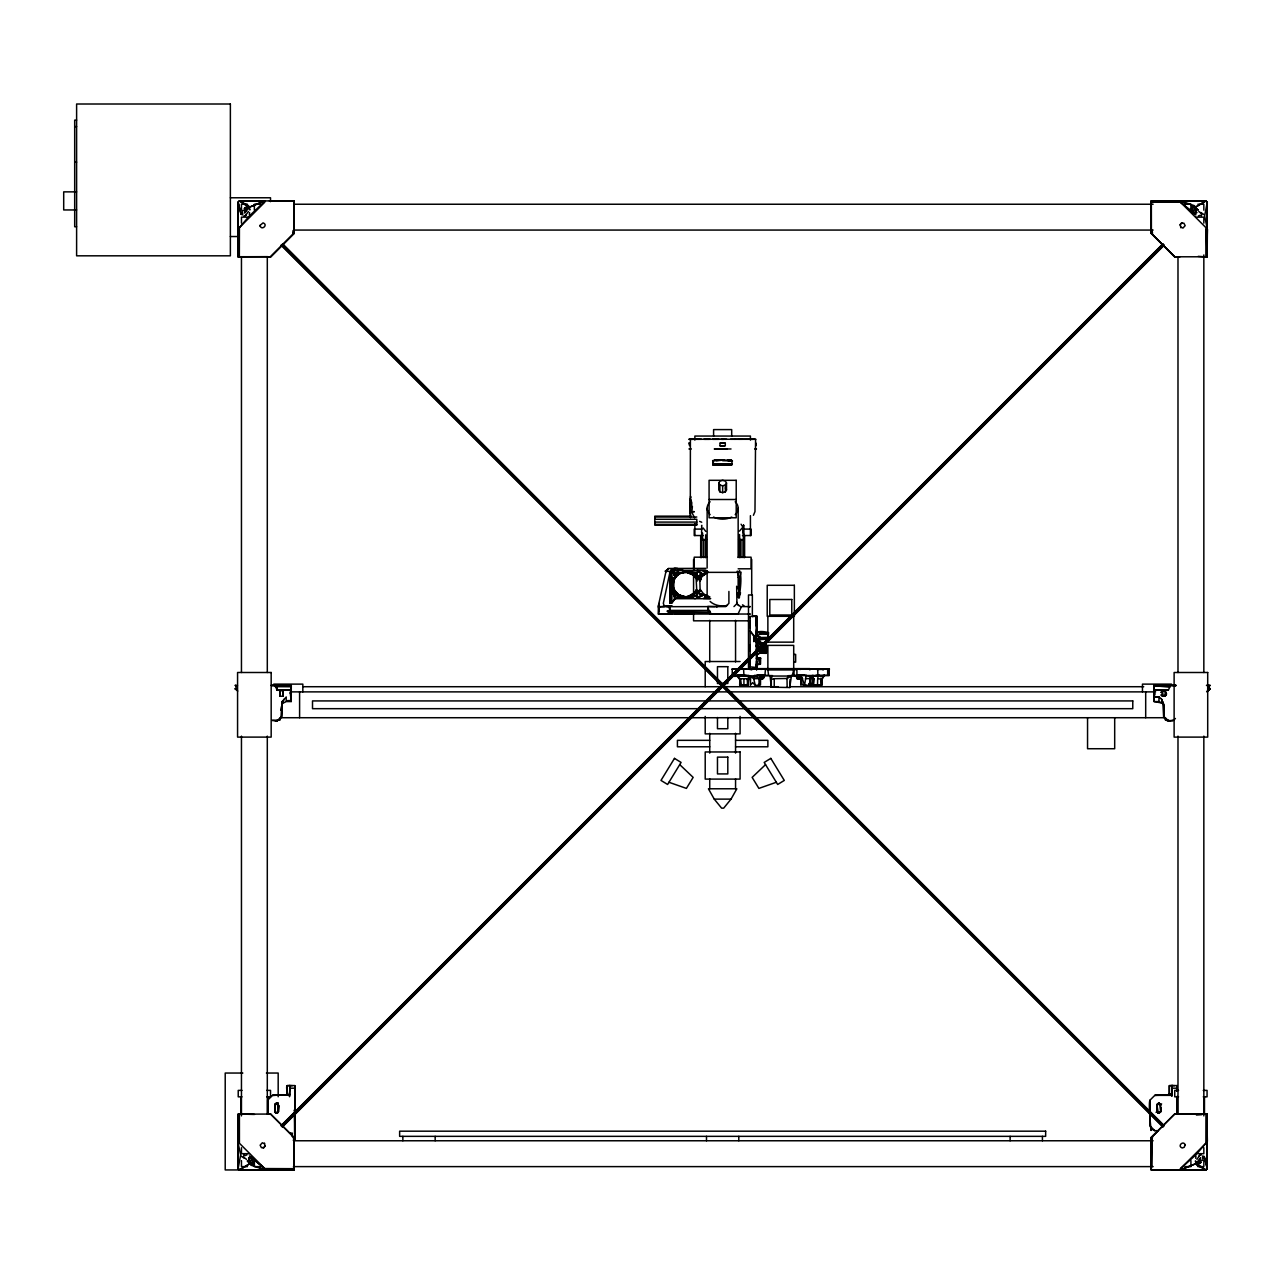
<?xml version="1.0" encoding="UTF-8"?>
<svg xmlns="http://www.w3.org/2000/svg" width="1274" height="1274" viewBox="0 0 1274 1274"><rect width="100%" height="100%" fill="white"/><g stroke="black" fill="none" stroke-linecap="round" stroke-linejoin="round"><path stroke-width="1.5" d="M238.127 237.298L238.127 256.791L243.143 256.822M242.856 1073.042L225.211 1073.042L225.211 1169.946L294.007 1169.946L294.007 1166.57L294.007 1169.946L239.385 1169.93L238.127 1168.656L238.111 1114.129L243.143 1114.017M289.501 1096.723L289.899 1085.448L287.064 1085.655C285.424 1087.837 289.102 1097.185 287.048 1093.522M293.386 1166.793L294.007 1167.478L293.991 1137.427L270.629 1114.065L238.111 1114.129L238.127 1168.64L239.416 1169.946L249.003 1164.149L253.176 1164.325L253.733 1162.509L251.615 1159.913M760.451 641.555L756.597 641.523L756.724 667.512L750.147 669.662L750.131 616.17L750.147 617.556M755.848 635.822L756.597 636.363L756.74 617.237L756.597 616.17L753.794 616.25L755.673 615.963L756.597 616.154L756.597 636.363C752.663 635.678 753.81 644.039 758.046 641.443L755.291 641.443M792.619 669.057L828.944 668.882L829.151 675.475L817.892 675.491L817.733 669.758M1151.25 230.928L1151.282 203.362L1151.33 233.46L1152.476 233.142L1151.871 230.307M1150.549 1126.789C1152.715 1142.125 1147.699 1105.068 1149.96 1100.195L1154.801 1095.353L1171.618 1094.987L1172.16 1085.464L1171.969 1094.223M1177.096 1096.388L1177.096 1114.002L1204.71 1114.065L1196.286 1114.639M1207.163 233.397L1207.179 202.12L1205.873 200.91L1151.282 200.91L1151.266 204.254M238.127 233.397L238.111 202.12L239.416 200.91L294.007 200.91L294.007 233.397L270.629 256.775L239.337 256.711L239.416 227.584L249.401 215.943L265.183 200.91L259.976 200.91L264.737 200.862L249.322 207.216L244.799 212.79L245.914 207.439L244.433 208.347L244.178 210.927M250.771 1158.002L249.433 1155.98L264.817 1168.656L293.944 1168.72L294.007 1169.946L294.007 1137.443L270.614 1114.065M294.899 1138.749L294.851 1140.373L294.82 1090.512C294.963 1080.957 294.915 1102.169 294.804 1085.591L289.612 1085.544M686.145 572.344L676.096 573.523L674.71 575.37L673.898 573.523L676.191 573.873L676.351 576.278L673.755 580.466L673.707 588.684C676.542 595.436 683.772 598.143 690.572 596.582M756.517 623.703L756.533 616.202L751.899 616.632M1151.282 202.2L1151.282 200.91L1205.905 200.894L1207.163 202.2L1207.179 256.711L1203.819 256.807L1207.163 256.791L1207.274 202.104L1204.631 215.943L1207.37 229.431L1207.163 256.791L1174.66 256.791L1151.266 233.397L1151.33 230.944M1151.33 233.46L1151.282 200.91L1151.282 204.27M1151.871 1140.549L1151.282 1167.478L1151.266 1139.943L1152.476 1137.698L1151.266 1137.459L1157.19 1131.583M1151.266 1166.586L1151.282 1169.946L1180.472 1169.946L1180.472 1168.64L1195.872 1154.897L1205.873 1143.256L1205.952 1114.129L1174.66 1114.065L1151.282 1137.443L1151.282 1169.946L1205.905 1169.946L1207.179 1168.72L1207.163 1114.065L1203.819 1114.033M291.268 701.496L290.313 693.375L291.3 685.396L291.205 701.576L286.347 701.56L282.446 703.375L280.806 710.319M671.032 576.835L669.837 603.35L669.949 572.169L671.828 569.128L675.953 568.363M674.726 568.857L671.828 569.128L671.382 574.001L671.557 603.303L675.252 598.7L710.128 598.7M676.096 594.385L673.914 594.146L674.153 595.77L676.144 595.499L675.093 596.025M747.233 685.539L749.239 675.984L747.997 685.062L739.684 685.078L739.86 679.265L737.359 675.156L749.128 675.618L753.682 678.66L760.578 678.58L762.409 675.618L754.447 675.379L758.986 678.644L759.113 685.571L755.259 685.221L752.6 682.641L750.322 685.332L750.641 676.271M754.829 636.506L754.813 641.3M690.444 496.685L690.349 513.39L690.317 510.778M753.682 636.427L753.81 641.459L753.842 635.599L753.858 641.459L754.542 641.045M756.597 655.091L756.438 668.77M768.222 632.637L768.493 637.35L760.769 637.51L757.266 635.678C751.15 626.697 783.733 635.567 759.877 632.652M276.856 1113.189L278.385 1111.852L278.433 1105.052L277.461 1103.555L274.834 1105.036L274.834 1111.501L275.487 1112.807L277.35 1112.95L278.385 1111.517L277.461 1103.555M1161.601 1103.841L1160.694 1105.052L1158.99 1102.997L1157.047 1104.271L1157.063 1111.581L1158.177 1113.014L1160.662 1111.852L1160.694 1105.052L1159.722 1103.555L1157.095 1105.036L1157.763 1112.807L1160.646 1111.772L1161.171 1107.695M294.023 1114.989L294.835 1109.75M817.51 684.95L817.669 678.787L821.38 678.994L821.316 685.667L813.369 685.046L812.207 675.475M294.039 1139.911L293.354 1140.549L293.976 1138.765M690.349 512.132L690.349 508.867L690.444 517.706M766.311 648.307L766.359 644.405M294.597 1134.194L294.867 1115.419L294.82 1137.634L294.374 1116.47L295.425 1112.807M753.858 641.459L753.921 637.016M756.597 636.363L756.565 624.149M292.256 1135.309L292.272 1134.131L292.335 1136.663M742.838 532.914L742.933 527.133L741.086 524.219M1158.177 1113.014L1160.741 1111.565L1159.722 1103.555M756.215 625.852L756.39 616.17L752.074 616.17M760.578 678.58L760.482 684.95L759.113 685.571L758.38 684.377M293.944 1168.72L264.817 1168.656L239.416 1143.256L239.401 1114.161M1205.873 256.679L1205.873 227.584L1180.472 202.2L1151.33 202.12L1180.472 202.2L1195.856 214.876L1194.518 212.854M238.732 236.996L238.429 252.125L238.111 202.12L241.041 214.303L242.617 214.876L242.761 212.854M669.837 603.35L670.92 570.179M738.952 676.271L733.649 676.335L733.665 675.475L746.373 675.65L741.675 675.634L744.143 675.586M1207.099 242.681L1207.37 229.431M289.851 1087.216L289.66 1095.974L288.354 1094.7M766.55 649.326L760.546 649.708L759.957 652.989L766.231 653.228L766.295 649.119L762.951 649.071M265.04 1146.489L264.482 1143.081M290.998 692.594L291.013 691.75L291.125 694.473M1180.807 227.775L1180.234 224.367M292.24 1135.691L292.303 1133.112L289.596 1133.112M1149.96 1125.85L1149.96 1100.195L1149.992 1125.85L1154.801 1130.691L1158.448 1130.691M750.083 651.237L750.131 644.962M1168.322 690.269L1154.292 690.253L1154.387 695.238L1154.085 685.428L1170.487 685.444L1168.322 690.269L1154.292 690.253L1153.894 685.715L1170.487 685.444L1169.914 686.845M1165.216 718.52L1163.783 716.115L1164.102 705L1161.57 699.203L1158.91 696.814L1154.085 696.735L1154.101 701.528L1162.907 703.232L1163.688 716.784L1165.71 720.097L1172.494 720.957L1175.424 718.488M277.27 720.893L272.142 720.399L279.579 720.097L281.554 716.8L281.968 701.719L286.236 696.974L286.204 700.684L291.205 700.541M1154.292 690.253L1154.085 696.735L1154.085 685.428L1154.085 701.576L1158.942 701.576L1162.891 703.471M291.205 686.75L277.111 686.67L276.984 690.269L290.998 690.253L291.205 696.735M294.963 1136.105L294.82 1136.965M697.69 597.793L695.461 596.041L685.301 596.789L679.552 595.149L674.503 599.051L671.557 603.303L671.828 569.128L674.185 570.481L705.605 570.37M749.048 607.188L750.29 606.599L741.5 606.599L738.012 614.036L709.761 614.132L707.898 606.44L714.762 606.599M294.007 229.495L293.96 233.46L293.354 230.291L292.813 233.142L293.991 233.413L294.007 200.91L269.403 201.005M756.676 669.694L756.342 665.108L756.66 668.85L757.282 664.391M1151.282 1138.733L1151.33 1137.379L1174.676 1113.986L1179.788 1114.081M756.597 626.107L756.597 616.17L756.836 628.178L755.323 636.411M293.944 202.12L294.007 200.91L294.023 204.254M690.349 573.539L691.734 573.157L688.167 572.583L692.976 574.924L696.13 578.73L696.767 590.802L697.993 591.869L694.489 592.585L689.138 596.28M756.708 622.046L756.708 626.84M756.74 664.184L756.724 669.264L756.613 663.674L756.087 669.041L752.154 668.977L760.514 669.009L756.055 668.993M1177.08 1085.591L1177.128 1091.277L1177.08 1085.591L1171.889 1085.544M659.852 613.957L669.551 614.036L669.36 611.393L669.439 614.036L666.366 614.004M691.559 507.514L691.798 502.72L690.349 498.691M741.118 572.185L739.78 577.313L738.522 597.665L739.35 597.665C740.098 589.257 742.296 577.648 739.541 570.561M791.409 676.048L786.998 678.485L774.242 678.676L774.242 687.116L771.296 687.243L770.085 676.064L791.409 676.048L789.753 687.514L771.327 687.18L771.28 679.552M759.909 643.29L764.671 643.131L757.297 642.064L756.533 643.306L756.708 641.523L754.734 641.093L760.403 641.427L760.53 644.262M705.7 534.809L705.589 540.065L701.703 540.065L704.203 540.065M756.597 616.17L756.597 617.587M732.327 463.847L713.217 463.832L713.52 460.535L731.515 459.978L727.518 460.28L732.486 461.029L727.804 460.519M821.38 678.994L821.316 685.667L813.369 685.046L814.086 678.628L813.449 679.456L812.239 676.207L810.71 676.653C800.916 673.978 797.588 673.182 802.11 683.676M1202.513 1158.002L1202.672 1155.98L1204.233 1156.537L1207.274 1168.736L1204.233 1156.537M708.885 596.503L703.837 594.162L698.391 597.586L695.875 596.216L700.143 590.865L699.856 581.31L700.827 579.59L694.633 574.717L694.744 573.396L690.237 573.857L687.036 572.329L695.349 572.838M1154.881 693.566L1153.878 697.388L1158.91 696.814L1159.053 701.831M669.885 611.95L668.117 612.396L710.398 612.476L669.885 611.95L667.019 611.17L669.821 611.01L670.188 606.599L666.764 606.599M713.727 464.66L712.978 465.042L732.247 464.309M748.921 675.602L747.424 685.699L739.891 684.727L739.796 679.52L736.866 675.746L740.114 675.968M774.242 678.676L770.945 679.552L772.426 675.586L764.878 675.634L765.451 669.216L732.247 669.025L732.247 675.475L739.079 675.968M806.092 685.189L800.741 684.775L801.33 678.66L802.254 678.325L804.547 685.316L810.981 685.285L810.853 675.889L809.627 678.755L810.981 685.285M1205.873 1143.256L1180.472 1168.64L1180.472 1169.946L1195.967 1163.624L1200.49 1158.066L1199.375 1163.401L1200.856 1162.509L1201.111 1159.913M249.354 214.669L249.561 212.519M1195.729 1158.321L1195.936 1156.187M271.378 685.253L275.311 685.221L276.984 690.269L290.998 690.253L290.313 693.375L291.013 691.75M766.263 650.903L766.295 649.119L757.441 649.007M1205.952 1114.129L1207.179 1114.161L1207.163 1143.256L1207.179 1114.129L1203.803 1114.065M710.717 614.036L709.761 614.132L710.096 611.074L709.57 612.937L708.233 610.564L707.787 606.599M279.117 1105.768L278.465 1111.565L275.901 1113.014L274.786 1111.581L274.77 1104.271L276.713 1102.997L278.433 1105.052M740.927 685.428L740.321 678.485L740.497 685.396L739.684 685.078L740.385 678.787L747.679 678.676L747.424 685.699L746.628 685.173M1193.674 210.927L1191.556 208.347L1192.114 206.531L1196.286 206.691L1205.905 200.91L1180.457 200.91L1180.472 202.2L1195.092 214.303M238.127 1143.256L240.659 1154.897L238.127 1168.64L239.416 1169.946L249.003 1164.149M694.234 592.967C688.533 599.592 678.628 596.566 673.643 590.674C672.194 586.056 673.803 573.746 678.548 574.064C683.262 571.341 689.6 572.042 693.741 575.577M690.349 508.692L690.349 497.401M695.461 596.041L692.976 594.082L698.391 592.107L700.143 595.484L701.847 596.089L702.436 595.133L698.391 592.107L694.489 592.585L696.496 589.496M766.263 651.332L760.546 649.708L756.406 650.297L756.597 641.523L759.909 643.195L764.48 643.099M757.52 654.74L756.485 655.202L759.893 653.164L765.993 653.132M787.157 687.116L786.998 678.485L788.51 675.666L817.892 675.491M750.131 627.668L750.02 622.206M804.547 685.316L806.171 675.347M692.403 506.431L691.83 512.387L694.617 517.817M754.447 639.994L768.222 639.102L768.493 637.35M739.573 534.507L739.7 540.065L743.586 540.065L743.554 525.159L743.586 540.065L741.643 540.065M701.528 525.907L701.878 525.334M243.955 1154.674L243.557 1157.095L246.519 1159.356M701.847 596.089L702.133 594.289L703.837 594.162L700.27 589.591L700.143 590.865L695.907 590.244L697.993 591.869M1201.334 216.166L1201.732 213.761L1198.77 211.5M713.026 461.252L712.978 465.042L731.865 465.09L725.002 464.723M817.669 678.787L818.083 676.287L812.844 675.491M723.712 464.421L713.599 464.262M756.533 643.306L756.836 641.698L759.83 644.007L764.639 643.004M679.552 595.149L674.663 593.445L671.207 593.939L673.118 586.629L676.223 595.213L674.185 596.359L674.503 599.051L681.526 596.232M289.341 1094.987C286.682 1096.58 290.743 1092.598 289.341 1094.987L272.54 1095.353L288.545 1094.86L272.54 1095.353L267.683 1100.195L267.683 1114.002M1171.618 1094.987C1168.799 1096.213 1173.927 1092.471 1170.631 1095.353L1154.801 1095.353L1171.746 1094.541M756.533 666.748L756.549 665.028L760.514 664.009L760.626 658.18L756.517 658.339L760.626 658.18L756.581 658.26L756.692 655.282M696.926 581.358L697.818 576.915L701.48 577.058L706.306 573.332L705.095 572.536L702.197 574.622L703.805 574.94L697.945 571.198M749.144 614.132L750.29 614.036L658.499 614.036L658.276 606.106L665.888 571.883L668.611 568.475L705.796 568.363M743.204 526.767L743.554 525.159M756.533 669.471L756.613 661.174L756.613 669.758M792.269 675.523L794.005 668.834L829.501 669.153M756.708 654.088L759.75 652.957L766.279 653.212L766.295 649.119L766.773 651.03M675.061 573.029L674.042 573.475L674.535 575.291L678.548 574.064C670.968 578.937 673.898 587.887 673.835 595.054L675.124 595.993L676.112 595.277L674.567 593.588M673.962 594.13L673.707 595.245L675.331 595.961L676.669 593.063L673.835 595.054L673.93 589.575L678.134 594.56L685.316 596.98M800.741 684.775L802.254 678.325L799.992 675.316M755.992 646.077L756.915 642.223L757.059 644.771L766.168 645.408L766.502 646.682L757.489 647.399L755.992 646.077L757.234 648.227L756.406 650.297L757.202 646.794L766.502 646.682L757.106 646.682L757.234 648.227M766.295 647.176L766.008 643.052L766.295 647.176L766.279 644.962M1165.025 695.142L1165.137 696.241L1162.429 696.241L1160.869 694.999L1162.748 695.078L1162.429 690.747L1165.137 690.747L1166.22 693.693L1165.137 696.241L1166.22 693.693L1165.137 690.747L1165.137 696.241L1166.65 693.852M757.982 645.934L757.282 648.737L756.533 648.132L757.489 647.399M1154.77 1130.707L1150.756 1128.589M1162.748 695.078L1162.429 696.241L1162.429 690.747L1162.095 693.024M1207.816 685.587L1210.3 685.412L1209.36 685.285L1209.376 689.505L1207.019 691.655M766.279 653.212L766.422 647.638M669.232 613.941L658.451 614.1L659.12 603.43M756.501 664.391L756.963 668.547M1194.598 1164.149L1180.457 1169.93L1205.905 1169.93L1207.163 1168.64L1207.163 1137.443M270.629 256.759L266.712 256.775M765.451 669.216L803.528 669.041L793.686 669.025L796.919 669.025L796.919 675.475M756.533 616.202L756.581 619.419L757.202 616.648L753.969 616.09M676.223 573.666L674.233 575.243M676.669 593.063L676.207 594.337L675.172 593.684M674.153 589.336L673.643 590.674L674.472 590.276M747.949 679.759L749.128 675.618L737.359 675.156L738.793 675.682M760.865 669.312L767.712 669.025L758.205 669.137L767.712 669.025L768.652 675.634M740.544 592.824L738.522 597.665L737.327 592.824L738.92 592.824L738.92 577.313L737.232 571.198M282.446 703.375L284.006 699.315M265.279 1145.804L263.208 1148.081M1180.011 225.036L1182.065 222.759M700.827 579.59L701.48 577.058L698.996 577.695L699.856 581.31L697.818 576.915L694.967 576.772L698.391 576.899L703.805 574.94M675.714 574.908L676.096 573.523M240.977 213.873L242.824 210.369M1202.449 1160.471L1204.312 1156.967M248.35 211.5L245.07 216.166M1196.939 1159.356L1200.219 1154.674M1172.924 720.16L1168.592 721.004L1165.71 720.097M706.943 570.497L697.658 570.402L679.249 572.79L676.032 576.533L673.819 574.096L675.331 572.918L673.85 574.542L674.71 575.37M670.395 577.011L669.949 572.169L663.324 603.366L664.502 606.52L659.677 606.695L725.686 606.599L728.903 603.366L728.903 591.439M244.799 212.79L248.096 206.77L249.322 207.216L249.879 209.955L248.096 206.77M820.265 685.173L821.746 684.998L821.571 679.233L824.103 675.236M1197.194 1164.07L1195.41 1160.885L1195.967 1163.624L1197.194 1164.07L1200.49 1158.066M709.761 614.132L710.589 612.635M756.645 655.441L756.549 651.635M677.179 568.873L682.848 568.937M731.037 799.117L736.85 788.781L708.424 788.781L714.252 799.117L721.61 808.162L723.68 808.162L731.037 799.117L714.252 799.117M821.698 679.982L824.167 675.682L822.447 675.586M259.976 225.45L263.081 222.87C268.655 224.75 261.329 231.279 259.976 225.45L260.119 226.119M1185.314 1145.39C1183.96 1139.577 1176.635 1146.09 1182.208 1147.985L1184.215 1147.285L1185.17 1144.721M718.775 483.069L719.906 481.126L722.645 480.314L725.384 481.126L726.514 483.069L726.514 489.917L725.384 491.844L722.645 492.656L719.906 491.844L718.775 489.917L718.775 483.069L719.906 484.996L719.906 491.844M725.384 491.844L725.384 484.996L726.514 483.069M276.697 721.004L279.356 719.73L281.506 716.115L281.506 706.417M756.485 655.202L757.122 654.135M275.12 720.861L279.086 720.049L281.506 716.115L281.968 701.719L282.271 703.232M708.567 610.469L670.188 610.405M752.6 439.291L754.065 439.243L688.82 439.291L695.206 439.291M264.259 1147.54L261.409 1147.651L260.135 1145.183L262.333 1142.762L264.466 1143.781M1181.03 223.316L1183.88 223.189L1185.154 225.673L1182.941 228.078L1180.823 227.059M753.412 515.301L754.972 511.638L755.578 439.291M816.841 669.503L819.915 669.121M758.986 678.644L761.518 675.3M658.961 606.647L658.451 607.3L659.55 607.141L658.276 606.106M668.611 568.475L665.888 571.883L665.331 571.182L668.181 568.952M824.31 675.443L827.702 675.379L827.638 668.691M275.073 1111.995L277.031 1113.142L278.385 1111.517M1157.349 1111.995L1159.308 1113.142L1160.662 1111.517M1209.376 689.505L1210.268 688.677L1207.577 691.049M237.712 691.049C233.206 687.323 236.805 690.779 235.929 685.285L234.989 685.428L237.474 685.587M250.628 1163.624L247.22 1160.885L250.261 1164.07L248.669 1158.066L251.918 1163.401L253.733 1162.509M1194.662 207.216L1198.07 209.955L1194.662 207.216L1196.62 212.79L1193.372 207.439L1191.556 208.347M700.159 574.877L698.391 576.899L696.289 575.386L696.942 573.953L696.002 572.806L698.391 571.437L696.591 573.459L698.391 576.899L700.748 575.354L700.063 573.523L701.066 572.87M696.13 578.73L697.818 576.915M1196.589 1165.089L1205.905 1169.946L1207.163 1168.656L1205.873 1169.946L1180.457 1169.93L1183.992 1168.736M276.713 1102.997L274.754 1104.988L277.095 1103.571M1158.99 1102.997L1157.015 1104.988L1159.372 1103.571M294.007 233.397L270.614 256.854L293.991 233.413M239.416 227.584L264.801 202.2M742.933 527.133L739.414 531.178M281.443 1125.945L1163.162 244.226M282.127 1126.63L1163.847 244.911L1162.812 243.875L281.092 1125.595L282.462 1126.964L1164.197 245.245M673.898 573.523L673.787 574.574L674.042 573.475M733.967 606.583L736.929 603.637L736.659 586.247M761.454 675.475L763.604 675.316L764.289 677.29L762.776 678.787L759.32 678.612L762.107 678.771M706.274 595.452L704.904 596.773L709.666 596.71M765.547 764.639L752.138 777.379L758.89 788.399L776.344 782.268M789.753 687.514L790.007 679.504M292.813 233.142L293.976 232.075M731.037 448.974L714.682 448.974M1152.476 1137.698L1151.314 1138.765L1151.919 1140.549L1151.25 1139.943L1151.282 1169.946L1151.282 1168.64M275.487 1112.807L274.786 1104.462L276.139 1103.22L277.636 1103.65M1157.763 1112.807L1157.063 1104.462L1158.416 1103.22L1159.897 1103.65M689.919 439.498L691.782 439.132L690.397 439.291L690.317 496.35M740.385 678.787L740.497 685.396M692.435 574.478C683.31 567.392 669.455 577.679 673.643 588.811L677.386 593.923M676.351 576.278L679.408 573.603L683.915 572.313M1206.637 691.671L1210.252 688.661L1209.313 689.202M277.891 719.906L281.602 716.784M754.574 640.981L756.852 641.236M764.496 669.025L767.665 669.168M694.362 573.826L692.976 574.924L691.113 573.794L693.693 573.475L694.633 574.717M1156.059 1112.361L1157.063 1111.581M1165.471 720.081L1170.169 720.861M720.001 445.741L725.288 445.741L725.288 443.034L720.001 443.034L720.001 445.741L724.906 445.741M800.199 669.535L801.028 668.946L793.24 668.977M294.071 1110.53L294.82 1109.479L295.202 1111.597M698.805 597.681L701.273 595.977M693.645 593.477L687.769 596.519L691.702 596.296L691.065 595.229L687.657 596.71L695.254 598.653M1172.176 1085.448L1169.341 1085.655L1169.325 1093.522L1171.905 1095.927M698.391 592.107L696.082 593.684L698.391 597.586M700.636 590.26L699.012 591.343L696.767 590.802M795.947 669.646L796.919 669.025M1205.905 200.91L1207.163 202.2L1205.873 200.91L1196.286 206.691M674.487 573.348L673.819 574.096L672.035 571.548L678.055 574.542L680.252 573.22L678.739 572.106M1153.894 692.308L1154.754 691.766M720.861 448.974L724.603 448.974M244.433 208.347L247.49 206.531L249.322 207.216M1195.967 1163.624L1197.799 1164.325L1200.856 1162.509M759.208 664.375L759.559 658.244M672.433 568.777L677.497 568.379M755.323 641.57L756.74 641.507M814.787 685.173L813.401 685.938L813.449 679.058L812.032 675.937M250.675 206.691L264.833 200.91L239.369 200.894L238.127 202.2L241.041 214.303M763.604 675.316L764.496 674.838M715.988 614.036L728.935 613.925M756.947 658.339L760.498 658.387L756.708 658.371M753.953 636.841L760.451 634.134L768.525 634.325M275.901 1113.014L278.385 1111.852M1162.907 703.232L1161.57 699.203L1163.719 705.35L1163.688 716.784L1168.624 720.957L1163.688 716.784M673.691 568.761L674.392 568.363M760.912 678.723L764.289 677.29L762.983 677.131L762.776 678.787L760.037 678.739M700.318 594.114L701.114 593.795M675.124 595.993L674.185 596.359L673.118 593.748L674.663 593.445L672.051 592.314L671.239 586.279M1198.372 215.943L1200.283 215.242M245.006 1155.614L246.901 1154.897M815.71 669.2L827.734 669.025M243.923 215.943L246.185 215.242M1199.105 1155.614L1201.366 1154.897M742.153 676.048L764.878 675.634M756.278 635.981L757.266 635.678M1160.694 692.276L1162.477 691.75M733.665 675.475L732.247 675.427L737.837 675.459M719.906 484.996L722.645 485.808L725.384 484.996M756.533 658.594L757.552 658.132M820.552 676.605L824.167 675.682L812.239 676.207M800.582 675.22L790.931 675.618M820.44 676.398L823.514 675.73M690.46 439.291L691.718 439.291M709.666 597.028L703.296 598.414L710.669 598.541M712.596 460.615L724.508 459.962L716.354 460.662M822.447 669.598L823.689 669.535L821.937 669.089M739.971 439.291L742.089 439.291M732.247 675.475L740.528 676.048M749.431 675.968L741.022 675.761M670.888 614.036L672.226 614.036L658.499 614.036M703.662 439.291L705.302 439.291M707.914 596.28L704.904 596.773L705.653 595.197L702.436 595.133M277.111 686.67L275.439 686.925L275.311 685.221M275.566 685.332L276.952 685.444L271.139 685.428M720.383 443.034L724.906 443.034M1168.226 685.476L1169.723 685.269L1168.226 685.476L1168.306 687.052L1153.894 685.715M720.973 439.291L724.444 439.291L721.928 439.291M719.269 439.291L712.325 439.291M749.622 439.291L755.801 439.291M699.49 439.291L698.295 439.291M755.944 443.113L755.96 445.725M677.115 614.036L674.44 614.036L692.897 614.052M821.746 684.998L813.401 685.938L821.746 684.998L821.571 679.233M726.913 448.974L725.479 448.974M669.423 614.036L666.302 614.132M818.083 676.287L824.517 675.586L816.698 675.443M691.527 439.291L692.387 439.291M817.382 669.503L823.609 669.36L822.017 669.232M715.255 449.181L719.38 448.974M732.072 669.296L738.936 669.025M1175.122 685.38L1174.087 685.444L1175.95 685.619M734.238 614.084L738.012 614.036L728.266 614.275M694.027 439.291L696.942 439.291M279.086 720.049L279.93 719.985M712.994 439.291L716.593 439.291M750.322 677.02L755.355 676.637L753.682 678.66L755.259 685.221M719.173 614.068L733.713 614.036M694.155 439.227L692.69 439.291M719.077 614.132L720.861 614.036M684.265 571.739L687.944 571.5M750.513 439.291L752.393 439.291L750.689 439.243M687.769 596.519L691.543 596.28M725.097 448.974L720.192 448.974M793.941 675.523L797.078 677.099L797.142 678.755L802.604 678.485M755.195 448.974L756.501 448.942L754.941 448.974M705.095 572.536L708.248 572.36L705.095 572.536L705.669 573.698L702.308 573.555M759.798 651.396L765.865 651.046M689.616 445.741L688.772 443.002L689.616 443.034M701.544 439.291L699.315 439.291M801.776 677.099L797.078 677.099M741.372 540.065L742.248 540.065L741.086 540.065M678.214 574.431L673.819 574.765M716.896 439.291L718.568 439.291M1151.282 229.495L1151.282 233.397L1174.676 256.854L1179.788 256.759M751.437 439.291L754.383 439.291M717.931 448.894L714.252 448.974M715.988 606.599L717.772 606.408L716.322 606.599M663.451 605.898L672.051 605.835M739.684 685.078L747.997 685.062L747.201 678.58L748.029 679.52M239.401 256.679L238.111 256.711L238.222 230.068M691.336 448.958L689.425 448.974M1151.839 1166.841L1151.823 1142.762M798.909 678.708L801.935 678.66M752.09 439.291L741.548 439.291M706.688 570.816L702.898 570.879L706.847 571.102M723.122 443.034L724.189 443.034M820.567 669.025L816.921 669.137M805.502 678.66L810.598 678.612L809.054 685.205L808.687 683.963M1171.714 685.699L1175.679 685.667M1206.462 685.396L1207.975 685.428L1206.828 685.428M1198.213 256.345L1204.71 256.791M759.161 664.152C762.043 665.442 757.727 660.442 759.495 658.196M254.466 1114.447L240.579 1114.065M698.63 439.291L696.798 439.291M760.769 637.51L755.402 636.363L756.199 639.134L768.222 639.102M243.175 256.775L238.127 256.791L237.919 229.431M1151.282 233.397L1174.66 256.791L1178.577 256.775M691.161 439.291L692.212 439.291M704.809 439.291L709.363 439.291M735.082 439.291L730.448 439.291M740.481 439.291L734.732 439.291M291.205 685.428L275.694 685.444L276.952 685.444M289.612 1088.187L294.963 1088.187M1171.889 1088.187L1177.24 1088.187M1196.254 1114.654L1201.796 1114.654M76.615 120.154L74.688 120.154L74.688 226.74L76.615 226.74M74.688 126.62L76.615 126.62M74.688 162.148L76.615 162.148M76.615 191.864L63.7 191.864L63.7 209.955L76.615 209.955M230.371 197.773L270.518 197.773L270.518 201.642M247.411 204.238L241.455 204.238L241.455 210.194M260.342 204.238L254.37 204.238L254.37 210.194M294.135 204.238L1153.129 204.238M1184.947 204.238L1190.919 204.238L1190.919 210.194M1197.863 204.238L1203.834 204.238L1203.834 210.194M249.401 217.153L241.455 217.153L241.455 223.125M1195.888 217.153L1203.834 217.153L1203.834 223.125M294.135 230.068L1153.129 230.068M230.371 236.534L238.015 236.534M689.76 448.974L689.059 448.974M709.077 499.504L736.213 499.504M691.081 516.161L654.804 516.161L654.804 525.207L696.798 525.207L696.798 519.282L654.804 519.282M654.804 517.021L696.798 517.021M654.804 522.085L696.798 522.085M654.804 524.347L696.798 524.347M702.054 529.092L694.219 529.092L694.219 535.542L703.264 535.542M743.22 529.092L751.071 529.092L751.071 535.542L742.487 535.542M705.844 539.428L706.672 539.428M738.617 539.428L739.446 539.428M707.134 557.184L694.219 557.184L694.219 568.809M738.156 557.184L751.071 557.184L751.071 568.809L738.156 568.809M705.844 572.36L739.446 572.36M738.092 577.313L739.78 577.313M749.781 620.82L693.566 620.82L693.566 612.905M793.702 654.406L795.645 654.406L795.645 662.162L793.702 662.162M740.083 661.524L705.207 661.524L705.207 686.718M738.809 669.025L732.263 669.025M767.219 669.917L794.355 669.917M273.751 684.122L302.83 684.122L302.83 691.878M1171.539 684.122L1142.459 684.122L1142.459 691.878M1176.109 685.428L1170.328 685.523M303.562 686.718L778.255 686.718M790.167 686.718L1143.702 686.718M291.205 691.878L1155.629 691.878M281.713 717.724L1165.567 717.724M709.729 740.337L677.418 740.337L677.418 746.787L709.729 746.787M735.56 740.337L767.872 740.337L767.872 746.787L735.56 746.787M266.409 1073.042L278.178 1073.042L278.178 1096.771M292.303 1085.655L287.064 1085.655L287.08 1093.602M1174.58 1085.655L1169.341 1085.655L1169.357 1093.602M242.028 1090.385L238.222 1090.385L238.222 1096.834L242.028 1096.834M266.728 1090.385L270.518 1090.385L270.518 1096.834L266.728 1096.834M1178.561 1090.385L1174.755 1090.385L1174.755 1096.834L1178.561 1096.834M1203.261 1090.385L1207.067 1090.385L1207.067 1096.834L1203.261 1096.834M294.135 1140.771L1153.129 1140.771M249.401 1153.687L241.455 1153.687L241.455 1147.731M1197.863 1153.687L1203.834 1153.687L1203.834 1147.731M247.411 1166.618L241.455 1166.618L241.455 1160.646M260.342 1166.618L254.37 1166.618L254.37 1160.646M294.135 1166.618L1153.129 1166.618M1184.947 1166.618L1190.919 1166.618L1190.919 1160.646M1197.863 1166.618L1203.834 1166.618L1203.834 1160.646M1179.74 256.807L1174.676 256.854M240.579 256.791L267.683 256.647M704.697 439.291L710.494 439.291M738.649 439.291L739.589 439.291M756.23 639.182L767.41 639.214M725.097 439.291L726.721 439.291M827.702 675.379L829.151 675.475L829.151 669.025M1171.937 685.237L1175.886 685.269M271.585 685.683L275.566 685.715M668.547 611.488L670.538 611.44M720.383 445.741L724.189 445.741M680.125 596.773L682.944 596.805M723.998 445.741L721.052 445.916M759.67 677.195L764.289 677.29M238.111 256.679L239.337 256.711M802.317 678.771L797.142 678.755L798.862 677.242L796.728 675.188M722.629 460.71L731.658 460.917L732.168 463.832M759.798 653.18L766.263 653.339L766.327 648.004L761.406 647.24M269.371 1114.049L270.629 1114.097M679.026 597.124L693.056 597.793M723.361 439.291L721.275 439.291M665.331 571.182L670.14 571.469M723.998 443.034L720.861 443.034L722.645 443.034M754.144 641.013L755.928 641.172M750.131 666.875L756.724 667.512M754.972 637.255L756.119 637.382M677.561 595.468L680.459 595.85M720.686 448.974L724.317 448.974M692.976 594.082L694.569 594.401L694.441 595.452M755.976 640.981L758.062 641.57M1180.472 202.2L1180.457 200.91L1194.582 205.751M250.707 1165.089L265.056 1169.946L260.199 1169.946L264.737 1169.978L264.817 1168.656L250.198 1156.537M668.946 782.268L686.399 788.399L693.152 777.379L679.743 764.639M699.633 521.385L701.703 522.229M675.523 570.418L677.816 571.309M742.678 668.659L745.624 668.898L741.755 669.041L746.134 669.009L743.602 669.407L743.952 675.475M796.393 669.837L794.005 668.834L794.036 675.634M764.496 675.475L767.712 675.475M760.1 668.946L761.215 669.423M674.965 572.95L680.236 573.252L679.249 572.79L679.536 573.682M1180.472 200.894L1187.113 204.111M258.16 1166.729L264.817 1169.946L264.801 1168.64M293.291 1136.742L294.007 1141.345M248.685 205.751L239.369 200.894L247.49 206.531M235.977 689.202L235.005 688.677L235.738 689.17M738.665 605.564L737.232 604.051L741.181 607.109M690.46 595.531L691.766 596.312M742.519 604.832L744 605.739M698.996 577.695L700.684 578.762M1200.825 212.519L1204.121 214.669M241.168 1156.187L244.465 1158.321M697.658 570.402L701.241 573.109M1197.799 1164.325L1205.905 1169.946M757.282 631.681L760.451 634.134M756.836 641.698L757.059 644.771M1171.921 1095.974L1169.325 1093.522M1151.314 232.075L1152.476 233.142M703.121 527.977L705.764 531.401M732.693 675.395L733.649 676.335M1164.197 1125.595L282.462 243.875L1163.847 1125.945L1162.812 1126.964L281.092 245.245M281.443 244.911L1163.162 1126.63M238.127 1168.64L239.416 1169.946M754.718 636.745L750.131 631.092L754.638 636.984M293.96 1137.379L294.007 1138.733M1163.783 716.115L1166.204 720.049M725.384 487.974L726.514 489.917M675.968 573.634L676.032 576.533M1193.069 210.369L1195.012 213.873M250.277 1156.967L252.204 1160.471M737.296 604.306L736.675 602.236M673.118 593.748L673.58 594.687M690.524 496.287L690.954 497.21M690.317 500.682L691.018 502.704L690.428 499.758M1208.357 685.237L1209.679 689.17M812.605 675.57L813.688 679.249M1154.133 694.346L1154.387 695.238M701.703 526.353L701.608 533.058M1195.028 206.77L1196.62 212.79M248.669 1158.066L250.261 1164.07M738.14 592.824L739.35 597.665M294.804 1085.591L294.835 1110.1M674.185 570.481L674.663 573.204M669.105 607.029L669.821 611.01M673.532 580.896L672.975 577.6L673.022 584.511L671.557 576.915L672.051 592.314M690.428 516.527L690.349 513.836M766.295 643.067L766.454 648.705M658.817 604.784L659.168 611.727M674.583 575.402L674.679 578.714M1206.398 229.431L1206.86 252.125M1206.908 1118.715L1207.37 1141.408M238.429 1118.715L238.891 1141.408M756.613 618.256L756.597 616.361L756.613 630.598M1151.33 1139.911L1151.33 1137.379L1151.282 1141.361M702.547 533.073L702.595 540.08M743.92 678.787L743.936 684.966M294.835 1114.017L294.851 1133.621M1204.471 1096.834L1204.471 1114.288M1203.834 254.927L1203.834 672.497M1203.834 736.133L1203.834 1115.913M1177.988 256.918L1177.988 672.497M1177.988 736.133L1177.988 1113.922M1177.351 1096.834L1177.351 1114.288M1145.692 691.878L1145.692 717.724M1114.686 717.724L1114.686 748.73L1087.55 748.73L1087.55 717.724M1042.419 1136.344L1042.419 1140.771M1010.123 1136.344L1010.123 1140.771M809.85 669.917L809.85 668.627L751.708 668.627L751.708 669.917M793.702 616.298L793.702 642.144L767.872 642.144L767.872 616.298M793.702 669.216L793.702 645.377L767.872 645.377L767.872 669.216M752.361 616.489L752.361 594.974L748.491 594.974L748.491 669.264M751.708 559.445L751.708 595.085M750.418 440.04L750.418 436.058L694.871 436.058L694.871 440.04M750.418 515.652L750.418 535.542M744.605 535.542L744.605 557.614M743.857 535.542L743.857 557.614M743.586 533.806L743.586 536.513M742.025 539.221L742.025 557.614M740.194 539.221L740.194 557.614M740.083 716.434L740.083 733.872L705.207 733.872L705.207 716.434M739.446 539.221L739.446 557.614M738.793 1136.344L738.793 1140.771M738.156 508.183L738.156 557.502M738.156 571.309L738.156 589.066M735.56 620.311L735.56 661.923M735.56 733.283L735.56 753.109M735.56 778.876L735.56 788.781M731.69 436.058L731.69 429.593L713.599 429.593L713.599 436.058M727.804 717.501L727.804 728.712L717.469 728.712L717.469 717.501M722.645 485.808L722.645 492.656M709.729 620.311L709.729 661.923M709.729 733.283L709.729 753.109M709.729 778.876L709.729 788.781M707.134 508.183L707.134 568.045M707.134 571.309L707.134 594.974M706.497 1136.344L706.497 1140.771M705.844 539.221L705.844 557.614M705.095 539.221L705.095 557.614M703.264 539.221L703.264 557.614M701.703 533.806L701.703 536.513M701.433 535.542L701.433 557.614M700.684 535.542L700.684 557.614M694.871 523.614L694.871 535.542M693.566 559.445L693.566 569.351M693.566 573.3L693.566 595.085M435.167 1136.344L435.167 1140.771M402.855 1136.344L402.855 1140.771M299.597 691.878L299.597 717.724M278.178 1102.695L278.178 1112.584M267.938 1096.834L267.938 1114.288M267.301 256.918L267.301 672.497M267.301 736.133L267.301 1113.922M241.455 256.918L241.455 672.497M241.455 736.133L241.455 1115.913M240.802 1096.834L240.802 1114.288M735.194 501.749A15.511 10.956 0 0 1 735.194 514.632M731.754 517.053A15.511 10.956 0 0 1 713.536 517.053M710.096 514.632A15.511 10.956 0 0 1 710.096 501.749M727.438 605.405A15.511 10.956 0 0 1 710.096 601.424M1207.179 1143.797L1207.163 1147.985C1207.195 1131.567 1207.195 1157.668 1207.179 1143.797M690.301 502.736L690.349 507.211L690.301 502.736M1207.163 224.224L1207.163 228.078L1207.163 222.87C1207.179 239.146 1207.179 218.38 1207.163 224.224M280.153 690.747L280.153 696.241L282.86 696.241L282.86 690.747L280.153 690.747L280.153 696.241L280.153 690.747M750.259 662.639C750.099 668.691 749.956 658.754 750.259 662.639M238.127 1145.39L238.127 1147.985L238.111 1143.033L238.127 1145.39M804.483 675.252L799.005 674.933L804.483 675.252M282.86 690.747L282.86 696.241L282.86 690.747M819.58 668.818L815.392 668.866L819.58 668.818M674.472 758.38L660.983 780.421L667.608 784.466L681.08 762.425L674.472 758.38M703.073 540.033L703.965 540.065L703.073 540.033M770.818 758.38L764.193 762.425L777.681 784.466L784.29 780.421L770.818 758.38M808.687 668.898L802.684 668.946L808.608 668.93M738.824 540.001L740.481 540.065L738.92 540.033M706.21 539.937L704.809 540.065L706.21 539.937M818.832 675.268L815.121 675.65L819.596 675.682L818.832 675.268M1180.552 200.862L1185.314 200.91L1180.552 200.862M720.702 459.946L715.017 459.962L720.702 459.946M761.422 674.726L756.852 675.268L762.441 674.949L761.422 674.726M1185.091 1169.946L1179.979 1169.946L1185.091 1169.946M692.96 511.638L694.219 511.686L692.96 511.638M230.371 104.006L76.615 104.006L76.615 255.819L230.371 255.819L230.371 104.006M736.213 480.314L709.077 480.314L709.077 517.785L736.213 517.785L736.213 480.314M794.355 585.292L767.219 585.292L767.219 616.298L794.355 616.298L794.355 585.292M791.775 599.497L769.799 599.497L769.799 615.008L791.775 615.008L791.775 599.497M727.804 666.684L717.469 666.684L717.469 683.485L727.804 683.485L727.804 666.684M271.171 672.497L237.569 672.497L237.569 737.105L271.171 737.105L271.171 672.497M1207.704 672.497L1174.118 672.497L1174.118 737.105L1207.704 737.105L1207.704 672.497M1132.777 700.923L312.512 700.923L312.512 708.678L1132.777 708.678L1132.777 700.923M740.083 751.963L705.207 751.963L705.207 779.099L740.083 779.099L740.083 751.963M727.804 757.138L717.469 757.138L717.469 773.923L727.804 773.923L727.804 757.138M1045.651 1131.185L399.638 1131.185L399.638 1136.344L1045.651 1136.344L1045.651 1131.185"/></g></svg>
